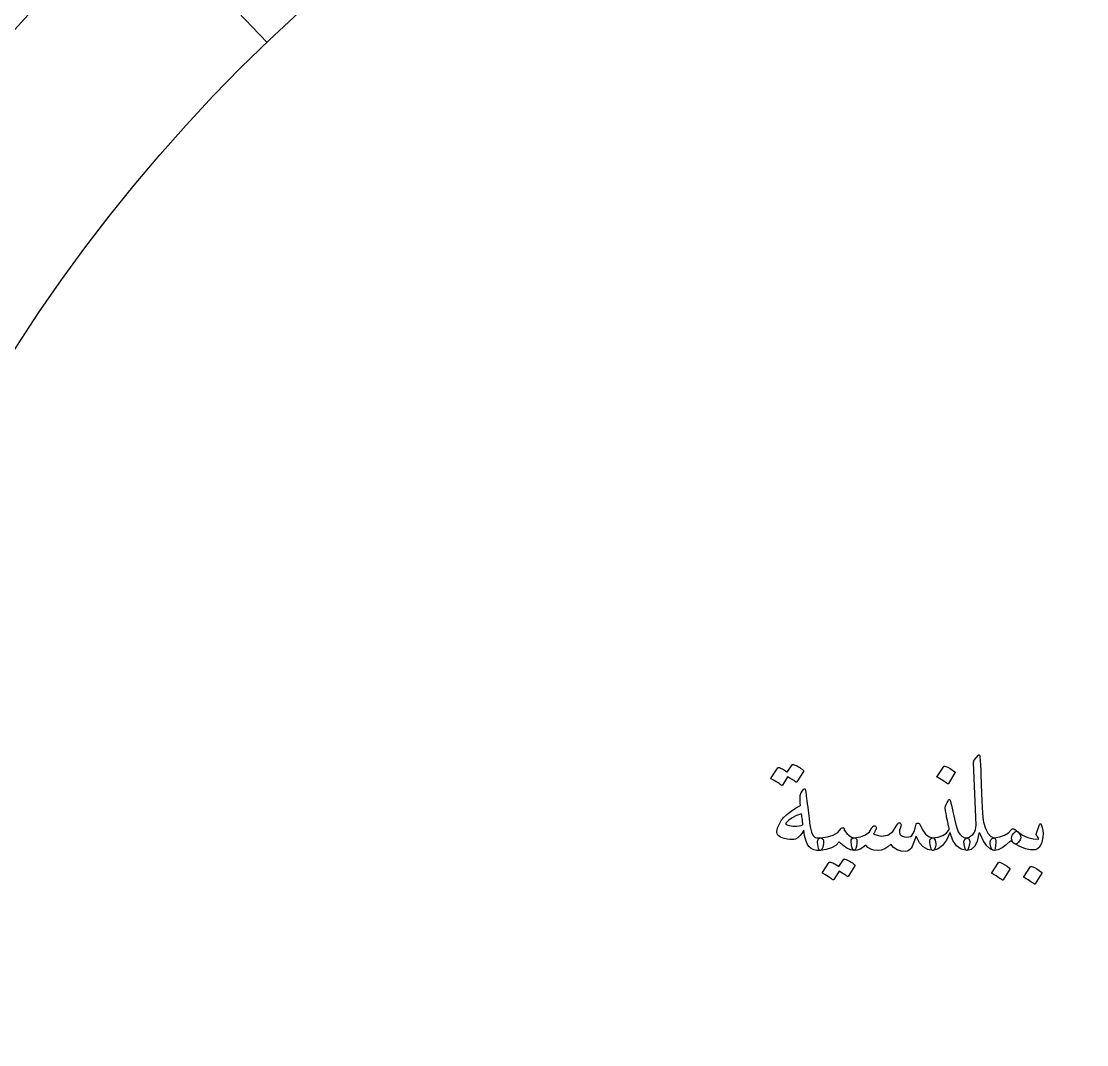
# Model space of a CAD drawing. Header units: millimetres. Extents: x -88 to 88, y -88 to 103.
# Drawn here: x -49.88 to -11.67, y 6.96 to 43.66 of the extents above; entities that cross this region are included whole.
import ezdxf

# ---------------------------------------------------------------- set-up
doc = ezdxf.new("R2010")
doc.units = ezdxf.units.MM
doc.layers.add('ENGRAVE', color=7, linetype='Continuous')
doc.layers.add('TEXT', color=5, linetype='Continuous')

msp = doc.modelspace()

# ---------------------------------------------------------------- linework, layer by layer
at = {"layer": 'ENGRAVE'}
msp.add_lwpolyline([(-48.3683, 50.5461), (-41.0674, 42.9165)], dxfattribs=at)
for radius in [86.24, 86.24, 83.93, 79.64, 79.64, 76.252, 69.96, 69.96, 66.264, 59.4, 59.4]:
    msp.add_circle((0, 0), radius, dxfattribs=at)
at = {"layer": 'TEXT'}
for points in [[(-14.9926, 14.3731), (-14.9666, 14.3585), (-14.9479, 14.3296), (-14.9368, 14.2865), (-14.933, 14.229), (-14.9405, 14.0946), (-14.9529, 13.9993), (-14.9703, 13.9431), (-14.9926, 13.926), (-15.1296, 13.9766), (-15.2572, 14.0887), (-15.3755, 14.2623), (-15.4845, 14.4973), (-15.5071, 14.5411), (-15.5254, 14.5532), (-15.5394, 14.5336), (-15.549, 14.4824), (-15.6055, 14.2427), (-15.6956, 14.0701), (-15.8192, 13.9645), (-15.9763, 13.926), (-15.9909, 13.9294), (-16.0048, 13.9397), (-16.0182, 13.9567), (-16.0309, 13.9806), (-16.0722, 14.1337), (-16.0769, 14.2501), (-16.0449, 14.3299), (-15.9763, 14.3731), (-15.8946, 14.4048), (-15.8235, 14.4451), (-15.763, 14.4942), (-15.713, 14.5519), (-15.6807, 14.6103), (-15.6583, 14.6761), (-15.6459, 14.7494), (-15.6434, 14.8301), (-15.7279, 17.0805), (-15.7266, 17.11), (-15.7229, 17.1339), (-15.7167, 17.1522), (-15.708, 17.165), (-15.5639, 17.3339), (-15.5419, 17.3528), (-15.5254, 17.355), (-15.5146, 17.3404), (-15.5093, 17.309), (-15.5042, 17.2466), (-15.4987, 17.1786), (-15.493, 17.105), (-15.4869, 17.0259), (-15.4812, 16.9411), (-15.4764, 16.8508), (-15.4725, 16.7548), (-15.4695, 16.6533), (-15.4571, 16.2961), (-15.4447, 15.9795), (-15.4323, 15.7037), (-15.4199, 15.4685), (-15.4078, 15.2743), (-15.3963, 15.1214), (-15.3854, 15.0097), (-15.3752, 14.9394), (-15.3065, 14.714), (-15.2199, 14.5445), (-15.1153, 14.4308), (-14.9926, 14.3731)], [(-22.2306, 16.9961), (-22.2244, 17.0023), (-22.2157, 17.006), (-22.2046, 17.0072), (-22.1909, 17.006), (-22.142, 16.9877), (-22.0947, 16.9675), (-22.0489, 16.9455), (-22.0046, 16.9215), (-21.9616, 16.8955), (-21.9195, 16.8669), (-21.8784, 16.8359), (-21.8382, 16.8023), (-21.8304, 16.7921), (-21.827, 16.7812), (-21.8279, 16.7697), (-21.8332, 16.7576), (-22.0717, 16.3801), (-22.0782, 16.3751), (-22.0878, 16.3751), (-22.1006, 16.3801), (-22.1164, 16.39), (-22.1273, 16.3992), (-22.145, 16.4117), (-22.1695, 16.4277), (-22.2008, 16.4471), (-22.2393, 16.4703), (-22.2853, 16.4974), (-22.3387, 16.5286), (-22.3995, 16.5639), (-22.5883, 16.2708), (-22.597, 16.2618), (-22.6082, 16.2596), (-22.6219, 16.2643), (-22.638, 16.2757), (-22.652, 16.2857), (-22.674, 16.3006), (-22.7041, 16.3205), (-22.7423, 16.3453), (-22.7892, 16.3751), (-22.8454, 16.4099), (-22.9109, 16.4496), (-22.9857, 16.4943), (-22.9935, 16.5018), (-22.9969, 16.5092), (-22.996, 16.5167), (-22.9907, 16.5241), (-22.7473, 16.8868), (-22.7411, 16.893), (-22.7324, 16.8967), (-22.7212, 16.898), (-22.7075, 16.8967), (-22.6659, 16.8832), (-22.6256, 16.8675), (-22.5865, 16.8497), (-22.5486, 16.8296), (-22.5119, 16.8078), (-22.4765, 16.7843), (-22.4424, 16.7593), (-22.4095, 16.7328)], [(-16.7959, 16.9414), (-16.7897, 16.9476), (-16.781, 16.9514), (-16.7699, 16.9526), (-16.7562, 16.9514), (-16.6596, 16.9122), (-16.5687, 16.8644), (-16.4833, 16.8079), (-16.4035, 16.7427), (-16.3957, 16.7328), (-16.3923, 16.7228), (-16.3932, 16.7129), (-16.3985, 16.703), (-16.632, 16.3254), (-16.6407, 16.3164), (-16.6519, 16.3142), (-16.6655, 16.3189), (-16.6817, 16.3304), (-16.6956, 16.3403), (-16.7177, 16.3552), (-16.7478, 16.3751), (-16.786, 16.3999), (-16.8329, 16.4297), (-16.8891, 16.4645), (-16.9546, 16.5043), (-17.0294, 16.549), (-17.0394, 16.5564), (-17.0443, 16.5639), (-17.0443, 16.5713), (-17.0394, 16.5788)], [(-21.8332, 16.1068), (-21.804, 16.1379), (-21.7811, 16.1416), (-21.7643, 16.118), (-21.7537, 16.0671), (-21.7503, 16.0364), (-21.745, 15.9938), (-21.7379, 15.9395), (-21.7289, 15.8734), (-21.7183, 15.7948), (-21.7065, 15.7032), (-21.6935, 15.5986), (-21.6792, 15.4809), (-21.6651, 15.3652), (-21.6525, 15.2617), (-21.6415, 15.1703), (-21.632, 15.0909), (-21.6241, 15.024), (-21.6178, 14.9698), (-21.6129, 14.9284), (-21.6097, 14.8997), (-21.5842, 14.7187), (-21.5476, 14.578), (-21.4998, 14.4777), (-21.4408, 14.4178), (-21.3992, 14.3945), (-21.3489, 14.3793), (-21.2899, 14.3722), (-21.2222, 14.3731), (-21.1821, 14.3666), (-21.1514, 14.347), (-21.13, 14.3144), (-21.1179, 14.2688), (-21.1135, 14.2138), (-21.1154, 14.1582), (-21.1235, 14.102), (-21.1377, 14.0452), (-21.1561, 13.9968), (-21.1762, 13.9608), (-21.1983, 13.9372), (-21.2222, 13.926), (-21.3523, 13.9272), (-21.4644, 13.9508), (-21.5584, 13.9968), (-21.6345, 14.0651), (-21.6985, 14.1654), (-21.7513, 14.2973), (-21.7929, 14.461), (-21.8233, 14.6563), (-21.8935, 14.5373), (-21.9649, 14.4439), (-22.0375, 14.3759), (-22.1114, 14.3334), (-22.1713, 14.3181), (-22.2418, 14.3122), (-22.3229, 14.3157), (-22.4145, 14.3284), (-22.511, 14.3501), (-22.592, 14.3756), (-22.6576, 14.4048), (-22.7075, 14.4377), (-22.7479, 14.4784), (-22.7746, 14.5209), (-22.7877, 14.5653), (-22.787, 14.6115), (-22.7755, 14.6693), (-22.756, 14.7333), (-22.7284, 14.8034), (-22.6926, 14.8798), (-22.6529, 14.9565), (-22.6181, 15.0177), (-22.5883, 15.0633), (-22.5635, 15.0934), (-22.4256, 15.2164), (-22.2754, 15.3319), (-22.1127, 15.4399), (-21.9375, 15.5405), (-21.9441, 15.6358), (-21.9487, 15.7181), (-21.9515, 15.7874), (-21.9525, 15.8435), (-21.9497, 15.8907), (-21.9413, 15.933), (-21.9273, 15.9702), (-21.9077, 16.0025)], [(-16.7512, 15.4561), (-16.75, 15.4781), (-16.7413, 15.5095), (-16.7251, 15.5501), (-16.7015, 15.6001), (-16.6764, 15.6476), (-16.6556, 15.6858), (-16.6391, 15.7147), (-16.627, 15.7343), (-16.6041, 15.7498), (-16.5848, 15.7467), (-16.5693, 15.7249), (-16.5575, 15.6846), (-16.5517, 15.6571), (-16.5444, 15.6243), (-16.5356, 15.5863), (-16.5252, 15.543), (-16.5139, 15.4947), (-16.5022, 15.4418), (-16.4903, 15.3842), (-16.478, 15.3219), (-16.4193, 15.0624), (-16.3675, 14.855), (-16.3224, 14.6997), (-16.2843, 14.5966), (-16.2278, 14.5063), (-16.1576, 14.4389), (-16.0738, 14.3945), (-15.9763, 14.3731), (-15.9483, 14.3675), (-15.9241, 14.3557), (-15.9036, 14.3377), (-15.8868, 14.3135), (-15.8732, 14.2818), (-15.867, 14.2464), (-15.8682, 14.2073), (-15.8769, 14.1645), (-15.8999, 14.0601), (-15.9241, 13.9856), (-15.9496, 13.9409), (-15.9763, 13.926), (-16.1734, 13.9692), (-16.3377, 14.0887), (-16.469, 14.2846), (-16.5674, 14.5569), (-16.5721, 14.5665), (-16.5761, 14.5706), (-16.5795, 14.569), (-16.5823, 14.5619), (-16.7022, 14.2986), (-16.8431, 14.1048), (-17.0052, 13.9806), (-17.1884, 13.926), (-17.2092, 13.9279), (-17.2269, 13.9384), (-17.2415, 13.9577), (-17.253, 13.9856), (-17.2632, 14.0257), (-17.2741, 14.0763), (-17.2856, 14.1374), (-17.2977, 14.2092), (-17.3002, 14.279), (-17.2828, 14.3296), (-17.2455, 14.361), (-17.1884, 14.3731), (-16.9974, 14.3976), (-16.8369, 14.4563), (-16.7068, 14.5491), (-16.6072, 14.6761), (-16.6053, 14.6923), (-16.6096, 14.7258), (-16.6202, 14.7767), (-16.637, 14.845), (-16.6474, 14.8873), (-16.6587, 14.9394), (-16.671, 15.0015), (-16.6842, 15.0735), (-16.6986, 15.1552), (-16.7146, 15.2462), (-16.7321, 15.3465), (-16.7512, 15.4561)], [(-21.9028, 15.2375), (-22.0829, 15.1757), (-22.2356, 15.0996), (-22.361, 15.0093), (-22.4592, 14.9046), (-22.4657, 14.8904), (-22.4654, 14.8773), (-22.4582, 14.8655), (-22.4443, 14.855), (-22.3924, 14.8328), (-22.3362, 14.8158), (-22.2757, 14.8042), (-22.2108, 14.7978), (-22.1415, 14.7968), (-22.068, 14.8009), (-21.99, 14.8104), (-21.9077, 14.8252), (-21.895, 14.8292), (-21.8817, 14.8363), (-21.8677, 14.8466), (-21.8531, 14.8599), (-21.856, 14.9006), (-21.8599, 14.9431), (-21.8647, 14.9875), (-21.8705, 15.0338), (-21.8772, 15.0819), (-21.8848, 15.1319), (-21.8933, 15.1838), (-21.9028, 15.2375)], [(-19.3742, 14.7308), (-19.3587, 14.7578), (-19.3419, 14.7792), (-19.3239, 14.795), (-19.3046, 14.8053), (-19.2854, 14.8093), (-19.2674, 14.8065), (-19.2506, 14.7969), (-19.2351, 14.7805), (-19.2242, 14.7584), (-19.2214, 14.732), (-19.2267, 14.7013), (-19.2401, 14.6662), (-19.2498, 14.6485), (-19.2593, 14.6302), (-19.2685, 14.6112), (-19.2773, 14.5917), (-19.2865, 14.5718), (-19.2966, 14.5519), (-19.3076, 14.5321), (-19.3195, 14.5122), (-19.0417, 14.4411), (-18.8091, 14.4712), (-18.6219, 14.6025), (-18.48, 14.8351), (-18.4648, 14.8621), (-18.449, 14.8835), (-18.4325, 14.8994), (-18.4154, 14.9096), (-18.3962, 14.914), (-18.3782, 14.9121), (-18.3614, 14.904), (-18.3459, 14.8897), (-18.3344, 14.8705), (-18.3297, 14.8475), (-18.3319, 14.8208), (-18.3409, 14.7904), (-18.3664, 14.7168), (-18.3831, 14.655), (-18.3912, 14.605), (-18.3906, 14.5668), (-18.3735, 14.5125), (-18.3372, 14.4687), (-18.2816, 14.4355), (-18.2068, 14.4128), (-18.1254, 14.4029), (-18.0553, 14.4079), (-17.9963, 14.4277), (-17.9485, 14.4625), (-17.9068, 14.5193), (-17.8665, 14.6053), (-17.8274, 14.7205), (-17.7895, 14.8649), (-17.7839, 14.8823), (-17.7721, 14.8947), (-17.7541, 14.9022), (-17.7299, 14.9046), (-17.705, 14.9022), (-17.6852, 14.8947), (-17.6703, 14.8823), (-17.6603, 14.8649), (-17.5635, 14.6609), (-17.4517, 14.511), (-17.325, 14.415), (-17.1834, 14.3731), (-17.1539, 14.3607), (-17.13, 14.3334), (-17.1117, 14.2911), (-17.099, 14.234), (-17.09, 14.1722), (-17.0878, 14.116), (-17.0924, 14.0654), (-17.1039, 14.0204), (-17.1201, 13.9791), (-17.1387, 13.9496), (-17.1598, 13.9319), (-17.1834, 13.926), (-17.3734, 13.9567), (-17.5361, 14.049), (-17.6715, 14.2026), (-17.7795, 14.4178), (-17.7848, 14.429), (-17.7907, 14.4327), (-17.7972, 14.429), (-17.8044, 14.4178), (-17.8503, 14.2765), (-17.8938, 14.1607), (-17.9348, 14.0704), (-17.9733, 14.0055), (-18.0152, 13.9592), (-18.0615, 13.9248), (-18.1121, 13.9021), (-18.167, 13.8912), (-18.3325, 13.9021), (-18.4763, 13.9496), (-18.5983, 14.0337), (-18.6986, 14.1545), (-18.801, 14.0545), (-18.9147, 13.9831), (-19.0395, 13.9403), (-19.1755, 13.926), (-19.3062, 13.9381), (-19.4201, 13.9744), (-19.5173, 14.035), (-19.5977, 14.1197), (-19.6962, 14.035), (-19.7977, 13.9744), (-19.9023, 13.9381), (-20.0101, 13.926), (-20.0526, 13.9468), (-20.0858, 14.0092), (-20.1097, 14.1132), (-20.1243, 14.2588), (-20.119, 14.3032), (-20.0982, 14.3371), (-20.0619, 14.3604), (-20.0101, 14.3731), (-19.7859, 14.4085), (-19.6052, 14.4799), (-19.468, 14.5873), (-19.3742, 14.7308)], [(-20.0101, 14.3731), (-19.9706, 14.3604), (-19.9418, 14.347), (-19.9234, 14.333), (-19.9157, 14.3185), (-19.912, 14.2961), (-19.9107, 14.2688), (-19.912, 14.2365), (-19.9157, 14.1992), (-19.9346, 14.0797), (-19.9567, 13.9943), (-19.9818, 13.9431), (-20.0101, 13.926), (-20.1442, 13.9449), (-20.2783, 14.0018), (-20.4125, 14.0965), (-20.5466, 14.229), (-20.6745, 14.1076), (-20.8297, 14.0167), (-21.0123, 13.9561), (-21.2222, 13.926), (-21.2449, 13.9307), (-21.2632, 13.9446), (-21.2771, 13.9679), (-21.2868, 14.0005), (-21.3265, 14.2092), (-21.3309, 14.2324), (-21.329, 14.2576), (-21.3209, 14.2846), (-21.3066, 14.3135), (-21.2902, 14.3358), (-21.2706, 14.3532), (-21.248, 14.3656), (-21.2222, 14.3731), (-20.9713, 14.4104), (-20.7652, 14.4774), (-20.6037, 14.5743), (-20.487, 14.701), (-20.4733, 14.7184), (-20.4572, 14.7308), (-20.4385, 14.7382), (-20.4174, 14.7407), (-20.3979, 14.7379), (-20.3839, 14.7295), (-20.3755, 14.7156), (-20.3727, 14.696), (-20.3721, 14.6774), (-20.3702, 14.6612), (-20.3671, 14.6476), (-20.3628, 14.6364), (-20.2793, 14.5361), (-20.1926, 14.4588), (-20.1029, 14.4045), (-20.0101, 14.3731)], [(-14.0637, 14.3085), (-14.1152, 14.225), (-14.1655, 14.1731), (-14.2146, 14.153), (-14.2624, 14.1645), (-14.2689, 14.1683), (-14.2785, 14.175), (-14.2913, 14.1845), (-14.3071, 14.1967), (-14.3267, 14.2118), (-14.3506, 14.2297), (-14.3788, 14.2503), (-14.4114, 14.2737), (-14.5617, 14.1235), (-14.7095, 14.0154), (-14.8548, 13.9496), (-14.9976, 13.926), (-15.0451, 13.9397), (-15.0833, 13.9806), (-15.1122, 14.049), (-15.1317, 14.1446), (-15.1345, 14.2393), (-15.1131, 14.3098), (-15.0675, 14.356), (-14.9976, 14.3781), (-14.7949, 14.415), (-14.6238, 14.4762), (-14.4844, 14.5616), (-14.3766, 14.6712), (-14.3499, 14.6957), (-14.3195, 14.7047), (-14.2854, 14.6982), (-14.2475, 14.6761), (-14.2416, 14.6726), (-14.2338, 14.6668), (-14.2242, 14.6589), (-14.2127, 14.6488), (-14.1994, 14.6365), (-14.1841, 14.6221), (-14.1671, 14.6055), (-14.1481, 14.5867), (-14.0814, 14.5172), (-14.045, 14.4476), (-14.0391, 14.3781), (-14.0637, 14.3085)], [(-14.2823, 14.1843), (-14.3363, 14.2356), (-14.3642, 14.2998), (-14.3661, 14.3771), (-14.3419, 14.4675), (-14.2894, 14.5485), (-14.2413, 14.5979), (-14.1975, 14.6156), (-14.1581, 14.6016), (-13.9718, 14.4784), (-13.7855, 14.3917), (-13.5992, 14.3417), (-13.4129, 14.3284), (-13.4064, 14.3296), (-13.4017, 14.3334), (-13.3989, 14.3396), (-13.398, 14.3483), (-13.4027, 14.3647), (-13.4166, 14.3892), (-13.4399, 14.4218), (-13.4725, 14.4625), (-13.4787, 14.4749), (-13.4825, 14.4874), (-13.4837, 14.4998), (-13.4825, 14.5122), (-13.3632, 14.855), (-13.3576, 14.868), (-13.3508, 14.8773), (-13.3427, 14.8829), (-13.3334, 14.8848), (-13.3241, 14.8832), (-13.316, 14.8786), (-13.3092, 14.8708), (-13.3036, 14.8599), (-13.2664, 14.7485), (-13.244, 14.6376), (-13.2365, 14.5274), (-13.244, 14.4178), (-13.2682, 14.2815), (-13.3011, 14.1707), (-13.3427, 14.0853), (-13.393, 14.0254), (-13.4312, 13.9924), (-13.4663, 13.9682), (-13.4983, 13.9527), (-13.5272, 13.9459), (-13.6936, 13.9421), (-13.8749, 13.9806), (-14.0711, 14.0614), (-14.2823, 14.1843)], [(-20.3876, 13.6081), (-20.3814, 13.6143), (-20.3727, 13.618), (-20.3615, 13.6192), (-20.3479, 13.618), (-20.299, 13.5997), (-20.2516, 13.5795), (-20.2058, 13.5575), (-20.1616, 13.5335), (-20.1186, 13.5075), (-20.0765, 13.4789), (-20.0354, 13.4479), (-19.9952, 13.4143), (-19.9874, 13.4041), (-19.984, 13.3932), (-19.9849, 13.3817), (-19.9902, 13.3696), (-20.2286, 12.9921), (-20.2352, 12.9871), (-20.2448, 12.9871), (-20.2575, 12.9921), (-20.2734, 13.002), (-20.2842, 13.0112), (-20.3019, 13.0237), (-20.3264, 13.0397), (-20.3578, 13.0591), (-20.3963, 13.0823), (-20.4423, 13.1094), (-20.4957, 13.1406), (-20.5565, 13.1759), (-20.7453, 12.8828), (-20.754, 12.8738), (-20.7652, 12.8716), (-20.7788, 12.8763), (-20.795, 12.8877), (-20.8089, 12.8977), (-20.831, 12.9126), (-20.8611, 12.9325), (-20.8993, 12.9573), (-20.9462, 12.9871), (-21.0024, 13.0219), (-21.0679, 13.0616), (-21.1427, 13.1063), (-21.1505, 13.1138), (-21.1539, 13.1212), (-21.153, 13.1287), (-21.1477, 13.1361), (-20.9043, 13.4988), (-20.898, 13.505), (-20.8894, 13.5087), (-20.8782, 13.51), (-20.8645, 13.5087), (-20.8229, 13.4952), (-20.7825, 13.4795), (-20.7434, 13.4617), (-20.7055, 13.4416), (-20.6689, 13.4198), (-20.6335, 13.3963), (-20.5994, 13.3713), (-20.5665, 13.3448)], [(-14.8337, 13.4888), (-14.8275, 13.495), (-14.8188, 13.4988), (-14.8076, 13.5), (-14.7939, 13.4988), (-14.6974, 13.4597), (-14.6064, 13.4118), (-14.521, 13.3553), (-14.4412, 13.2901), (-14.4335, 13.2802), (-14.43, 13.2703), (-14.431, 13.2603), (-14.4363, 13.2504), (-14.6697, 12.8728), (-14.6784, 12.8638), (-14.6896, 12.8617), (-14.7033, 12.8663), (-14.7194, 12.8778), (-14.7334, 12.8877), (-14.7554, 12.9026), (-14.7856, 12.9225), (-14.8237, 12.9474), (-14.8706, 12.9772), (-14.9268, 13.0119), (-14.9923, 13.0517), (-15.0672, 13.0964), (-15.0771, 13.1038), (-15.0821, 13.1113), (-15.0821, 13.1187), (-15.0771, 13.1262)], [(-13.6861, 13.3448), (-13.6799, 13.351), (-13.6712, 13.3547), (-13.66, 13.356), (-13.6464, 13.3547), (-13.5498, 13.3156), (-13.4589, 13.2678), (-13.3735, 13.2113), (-13.2937, 13.1461), (-13.2859, 13.1361), (-13.2825, 13.1262), (-13.2834, 13.1163), (-13.2887, 13.1063), (-13.5222, 12.7288), (-13.5309, 12.7198), (-13.5421, 12.7176), (-13.5557, 12.7223), (-13.5719, 12.7337), (-13.5858, 12.7437), (-13.6079, 12.7586), (-13.638, 12.7785), (-13.6762, 12.8033), (-13.7231, 12.8331), (-13.7793, 12.8679), (-13.8448, 12.9076), (-13.9196, 12.9523), (-13.9295, 12.9598), (-13.9345, 12.9672), (-13.9345, 12.9747), (-13.9295, 12.9821)]]:
    msp.add_lwpolyline(points, close=True, dxfattribs=at)

doc.saveas('drawing.dxf')
